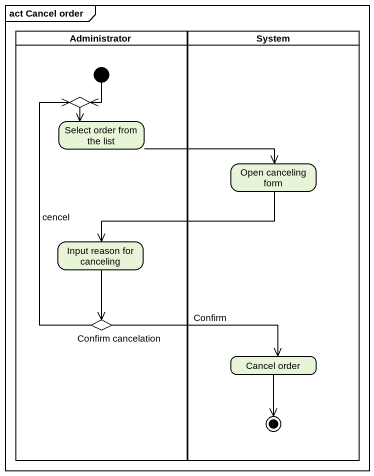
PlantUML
@startuml
mainframe act Cancel order
hide empty description
state Administrator <<partition>> {
  state choice1 <<choice>>
  state "Select order from the list" as Select_order_from_the_list
  state "Input reason for canceling" as Input_reason_for_canceling
  state "Confirm cancelation" as Confirm_cancelation <<choice>>
  [*] --> choice1
}
state System <<partition>> {
  state "Open canceling form" as Open_canceling_form
  state "Cancel order" as Cancel_order
  Cancel_order --> [*]
}
choice1 --> Select_order_from_the_list
Select_order_from_the_list -right-> Open_canceling_form
Open_canceling_form -left-> Input_reason_for_canceling
Input_reason_for_canceling --> Confirm_cancelation
Confirm_cancelation -up-> choice1 : cencel
Confirm_cancelation -right-> Cancel_order : Confirm
@enduml
